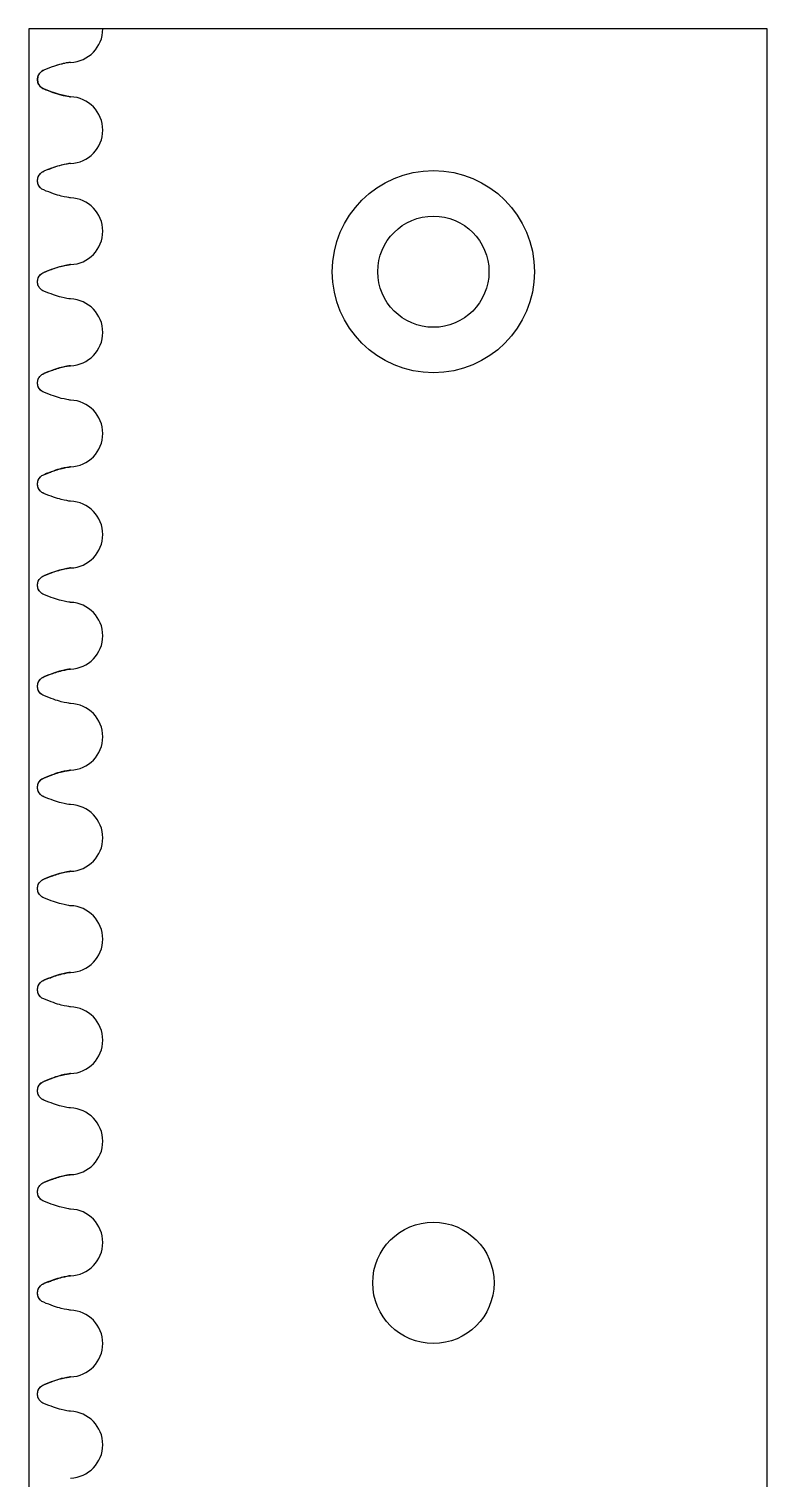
# Model space of a CAD drawing. Header units: millimetres. Extents: x -58 to 29, y -113 to 210.
# Drawn here: x -7 to 29.5, y 137.8 to 209.5 of the extents above; entities that cross this region are included whole.
import ezdxf

# ---------------------------------------------------------------- set-up
doc = ezdxf.new("R2010")
doc.units = ezdxf.units.MM
doc.layers.get('0').update_dxf_attribs({"linetype": 'CONTINUOUS'})

msp = doc.modelspace()

# ---------------------------------------------------------------- linework, layer by layer
for p, q in [((-3.353, 209.481), (-7.003, 209.481)), ((-7.003, 209.481), (-7.003, -113.269)), ((29.497, 209.481), (-3.353, 209.481)), ((29.497, -113.269), (29.497, 209.481))]:
    msp.add_line(p, q)
msp.add_lwpolyline([(29.497, -113.269), (29.497, 209.481), (-7.003, 209.481), (-7.003, -113.269)], close=True)
for centre, radius in [((12.997, 197.481), 5), ((12.997, 197.481), 2.75), ((12.997, 147.481), 3), ((12.997, 147.481), 3)]:
    msp.add_circle(centre, radius)
for centre, start, end in [((-5.003, 209.481), 271.80106, 360), ((-5.003, 209.481), 271.80106, 360), ((-5.003, 204.481), -88.19894, 88.19894), ((-5.003, 204.481), -88.19894, 88.19894), ((-5.003, 199.481), -88.19894, 88.19894), ((-5.003, 199.481), -88.19894, 88.19894), ((-5.003, 194.481), -88.19894, 88.19894), ((-5.003, 194.481), -88.19894, 88.19894), ((-5.003, 189.481), -88.19894, 88.19894), ((-5.003, 189.481), -88.19894, 88.19894), ((-5.003, 184.481), -88.19894, 88.19894), ((-5.003, 184.481), -88.19894, 88.19894), ((-5.003, 179.481), -88.19894, 88.19894), ((-5.003, 179.481), -88.19894, 88.19894), ((-5.003, 174.481), -88.19894, 88.19894), ((-5.003, 174.481), -88.19894, 88.19894), ((-5.003, 169.481), -88.19894, 88.19894), ((-5.003, 169.481), -88.19894, 88.19894), ((-5.003, 164.481), -88.19894, 88.19894), ((-5.003, 164.481), -88.19894, 88.19894), ((-5.003, 159.481), -88.19894, 88.19894), ((-5.003, 159.481), -88.19894, 88.19894), ((-5.003, 154.481), -88.19894, 88.19894), ((-5.003, 154.481), -88.19894, 88.19894), ((-5.003, 149.481), -88.19894, 88.19894), ((-5.003, 149.481), -88.19894, 88.19894), ((-5.003, 144.481), -88.19894, 88.19894), ((-5.003, 144.481), -88.19894, 88.19894), ((-5.003, 139.481), -88.19894, 88.19894), ((-5.003, 139.481), -88.19894, 88.19894)]:
    msp.add_arc(centre, 1.65, start, end)
for points, knots in [([(-4.977, 207.83), (-4.996, 207.828), (-5.12, 207.808), (-5.37, 207.756), (-5.727, 207.671), (-6.274, 207.443)], [0, 0, 0, 0, 0.00600629, 0.00600629, 0.01122451, 0.01122451, 0.01122451, 0.01122451]), ([(-4.977, 207.83), (-5.004, 207.827), (-5.229, 207.791), (-5.407, 207.745), (-5.627, 207.687), (-5.936, 207.584), (-6.274, 207.443)], [0.1653912, 0.1653912, 0.1653912, 0.1653912, 0.3065484, 0.3065484, 0.3065484, 0.4815386, 0.4815386, 0.4815386, 0.4815386]), ([(-4.951, 207.832), (-4.956, 207.832), (-4.961, 207.832), (-4.968, 207.831), (-4.973, 207.831), (-4.977, 207.83)], [0, 0, 0, 0, 0.001351846, 0.001351846, 0.00225018, 0.00225018, 0.00225018, 0.00225018]), ([(-6.274, 207.443), (-6.334, 207.418), (-6.389, 207.381), (-6.481, 207.289), (-6.518, 207.235), (-6.568, 207.114), (-6.581, 207.05), (-6.582, 206.92), (-6.57, 206.855), (-6.521, 206.734), (-6.485, 206.679), (-6.416, 206.609), (-6.391, 206.587), (-6.335, 206.549), (-6.305, 206.533), (-6.274, 206.52)], [0, 0, 0, 0, 0.0195322, 0.0195322, 0.0390644, 0.0390644, 0.0585967, 0.0585967, 0.0781289, 0.0781289, 0.0976611, 0.0976611, 0.1077532, 0.1077532, 0.1178452, 0.1178452, 0.1178452, 0.1178452]), ([(-6.274, 206.52), (-6.334, 206.545), (-6.389, 206.582), (-6.481, 206.674), (-6.518, 206.728), (-6.568, 206.848), (-6.581, 206.913), (-6.582, 207.043), (-6.57, 207.108), (-6.521, 207.228), (-6.485, 207.283), (-6.416, 207.354), (-6.391, 207.376), (-6.335, 207.414), (-6.305, 207.43), (-6.274, 207.443)], [0, 0, 0, 0, 0.0195322, 0.0195322, 0.0390644, 0.0390644, 0.0585967, 0.0585967, 0.0781289, 0.0781289, 0.0976611, 0.0976611, 0.1077532, 0.1077532, 0.1178452, 0.1178452, 0.1178452, 0.1178452]), ([(-6.274, 206.52), (-6.132, 206.461), (-5.984, 206.403), (-5.546, 206.25), (-5.375, 206.21), (-5.159, 206.161), (-4.999, 206.135), (-4.977, 206.132)], [0.0941352, 0.0941352, 0.0941352, 0.0941352, 0.1318768, 0.1318768, 0.2006843, 0.2006843, 0.378641, 0.378641, 0.378641, 0.378641]), ([(-4.977, 206.132), (-5.004, 206.136), (-5.229, 206.172), (-5.407, 206.218), (-5.627, 206.276), (-5.936, 206.379), (-6.274, 206.52)], [0.1653912, 0.1653912, 0.1653912, 0.1653912, 0.3065484, 0.3065484, 0.3065484, 0.4815386, 0.4815386, 0.4815386, 0.4815386]), ([(-4.977, 206.132), (-4.973, 206.132), (-4.968, 206.132), (-4.961, 206.131), (-4.956, 206.131), (-4.951, 206.131)], [0, 0, 0, 0, 0.000939852, 0.000939852, 0.002354176, 0.002354176, 0.002354176, 0.002354176]), ([(-4.977, 202.83), (-4.996, 202.828), (-5.12, 202.808), (-5.598, 202.708), (-5.938, 202.592), (-6.274, 202.443)], [0, 0, 0, 0, 0.00600629, 0.00600629, 0.02142608, 0.02142608, 0.02142608, 0.02142608]), ([(-4.977, 202.83), (-5.004, 202.827), (-5.229, 202.791), (-5.407, 202.745), (-5.627, 202.687), (-5.936, 202.584), (-6.274, 202.443)], [0.1653912, 0.1653912, 0.1653912, 0.1653912, 0.3065484, 0.3065484, 0.3065484, 0.4815386, 0.4815386, 0.4815386, 0.4815386]), ([(-4.951, 202.832), (-4.956, 202.832), (-4.961, 202.832), (-4.968, 202.831), (-4.973, 202.831), (-4.977, 202.83)], [0, 0, 0, 0, 0.001351846, 0.001351846, 0.00225018, 0.00225018, 0.00225018, 0.00225018]), ([(-6.274, 201.52), (-6.334, 201.545), (-6.389, 201.582), (-6.481, 201.674), (-6.518, 201.728), (-6.568, 201.848), (-6.581, 201.913), (-6.582, 202.043), (-6.57, 202.108), (-6.521, 202.228), (-6.485, 202.283), (-6.416, 202.354), (-6.391, 202.376), (-6.335, 202.414), (-6.305, 202.43), (-6.274, 202.443)], [0, 0, 0, 0, 0.0195322, 0.0195322, 0.0390644, 0.0390644, 0.0585967, 0.0585967, 0.0781289, 0.0781289, 0.0976611, 0.0976611, 0.1077532, 0.1077532, 0.1178452, 0.1178452, 0.1178452, 0.1178452]), ([(-4.977, 201.132), (-5.004, 201.136), (-5.229, 201.172), (-5.407, 201.218), (-5.627, 201.276), (-5.936, 201.379), (-6.274, 201.52)], [0.1653912, 0.1653912, 0.1653912, 0.1653912, 0.3065484, 0.3065484, 0.3065484, 0.4815386, 0.4815386, 0.4815386, 0.4815386]), ([(-4.977, 201.132), (-5.004, 201.136), (-5.229, 201.172), (-5.407, 201.218), (-5.627, 201.276), (-5.936, 201.379), (-6.274, 201.52)], [0.1653912, 0.1653912, 0.1653912, 0.1653912, 0.3065484, 0.3065484, 0.3065484, 0.4815386, 0.4815386, 0.4815386, 0.4815386]), ([(-6.274, 197.443), (-6.167, 197.488), (-6.058, 197.53), (-5.806, 197.623), (-5.575, 197.704), (-5.191, 197.797), (-5.002, 197.827), (-4.977, 197.83)], [0.1385311, 0.1385311, 0.1385311, 0.1385311, 0.1730958, 0.1730958, 0.2179924, 0.2179924, 0.2531051, 0.2531051, 0.2531051, 0.2531051]), ([(-4.977, 197.83), (-5.004, 197.827), (-5.229, 197.791), (-5.407, 197.745), (-5.627, 197.687), (-5.936, 197.584), (-6.274, 197.443)], [0.1653912, 0.1653912, 0.1653912, 0.1653912, 0.3065484, 0.3065484, 0.3065484, 0.4815386, 0.4815386, 0.4815386, 0.4815386]), ([(-6.274, 196.52), (-6.334, 196.545), (-6.389, 196.582), (-6.481, 196.674), (-6.518, 196.728), (-6.568, 196.848), (-6.581, 196.913), (-6.582, 197.043), (-6.57, 197.108), (-6.521, 197.228), (-6.485, 197.283), (-6.416, 197.354), (-6.391, 197.376), (-6.335, 197.414), (-6.305, 197.43), (-6.274, 197.443)], [0, 0, 0, 0, 0.0195322, 0.0195322, 0.0390644, 0.0390644, 0.0585967, 0.0585967, 0.0781289, 0.0781289, 0.0976611, 0.0976611, 0.1077532, 0.1077532, 0.1178452, 0.1178452, 0.1178452, 0.1178452]), ([(-4.977, 196.132), (-5.004, 196.136), (-5.229, 196.172), (-5.407, 196.218), (-5.627, 196.276), (-5.936, 196.379), (-6.274, 196.52)], [0.1653912, 0.1653912, 0.1653912, 0.1653912, 0.3065484, 0.3065484, 0.3065484, 0.4815386, 0.4815386, 0.4815386, 0.4815386]), ([(-4.977, 196.132), (-5.004, 196.136), (-5.229, 196.172), (-5.407, 196.218), (-5.627, 196.276), (-5.936, 196.379), (-6.274, 196.52)], [0.1653912, 0.1653912, 0.1653912, 0.1653912, 0.3065484, 0.3065484, 0.3065484, 0.4815386, 0.4815386, 0.4815386, 0.4815386]), ([(-6.274, 192.443), (-6.166, 192.488), (-6.056, 192.531), (-5.804, 192.624), (-5.574, 192.705), (-5.19, 192.797), (-5.002, 192.827), (-4.977, 192.83)], [0.1376687, 0.1376687, 0.1376687, 0.1376687, 0.1726801, 0.1726801, 0.2171072, 0.2171072, 0.2517896, 0.2517896, 0.2517896, 0.2517896]), ([(-4.977, 192.83), (-5.004, 192.827), (-5.229, 192.791), (-5.407, 192.745), (-5.627, 192.687), (-5.936, 192.584), (-6.274, 192.443)], [0.1653912, 0.1653912, 0.1653912, 0.1653912, 0.3065484, 0.3065484, 0.3065484, 0.4815386, 0.4815386, 0.4815386, 0.4815386]), ([(-6.274, 191.52), (-6.334, 191.545), (-6.389, 191.582), (-6.481, 191.674), (-6.518, 191.728), (-6.568, 191.848), (-6.581, 191.913), (-6.582, 192.043), (-6.57, 192.108), (-6.521, 192.228), (-6.485, 192.283), (-6.416, 192.354), (-6.391, 192.376), (-6.335, 192.414), (-6.305, 192.43), (-6.274, 192.443)], [0, 0, 0, 0, 0.0195322, 0.0195322, 0.0390644, 0.0390644, 0.0585967, 0.0585967, 0.0781289, 0.0781289, 0.0976611, 0.0976611, 0.1077532, 0.1077532, 0.1178452, 0.1178452, 0.1178452, 0.1178452]), ([(-4.977, 191.132), (-5.004, 191.136), (-5.229, 191.172), (-5.407, 191.218), (-5.627, 191.276), (-5.936, 191.379), (-6.274, 191.52)], [0.1653912, 0.1653912, 0.1653912, 0.1653912, 0.3065484, 0.3065484, 0.3065484, 0.4815386, 0.4815386, 0.4815386, 0.4815386]), ([(-4.977, 191.132), (-5.004, 191.136), (-5.229, 191.172), (-5.407, 191.218), (-5.627, 191.276), (-5.936, 191.379), (-6.274, 191.52)], [0.1653912, 0.1653912, 0.1653912, 0.1653912, 0.3065484, 0.3065484, 0.3065484, 0.4815386, 0.4815386, 0.4815386, 0.4815386]), ([(-6.274, 187.443), (-6.166, 187.488), (-6.056, 187.531), (-5.804, 187.624), (-5.574, 187.705), (-5.19, 187.797), (-5.002, 187.827), (-4.977, 187.83)], [0.1376682, 0.1376682, 0.1376682, 0.1376682, 0.1726799, 0.1726799, 0.2171067, 0.2171067, 0.2517889, 0.2517889, 0.2517889, 0.2517889]), ([(-4.977, 187.83), (-5.004, 187.827), (-5.229, 187.791), (-5.407, 187.745), (-5.627, 187.687), (-5.936, 187.584), (-6.274, 187.443)], [0.1653912, 0.1653912, 0.1653912, 0.1653912, 0.3065484, 0.3065484, 0.3065484, 0.4815386, 0.4815386, 0.4815386, 0.4815386]), ([(-6.274, 186.52), (-6.334, 186.545), (-6.389, 186.582), (-6.481, 186.674), (-6.518, 186.728), (-6.568, 186.848), (-6.581, 186.913), (-6.582, 187.043), (-6.57, 187.108), (-6.521, 187.228), (-6.485, 187.283), (-6.416, 187.354), (-6.391, 187.376), (-6.335, 187.414), (-6.305, 187.43), (-6.274, 187.443)], [0, 0, 0, 0, 0.0195322, 0.0195322, 0.0390644, 0.0390644, 0.0585967, 0.0585967, 0.0781289, 0.0781289, 0.0976611, 0.0976611, 0.1077532, 0.1077532, 0.1178452, 0.1178452, 0.1178452, 0.1178452]), ([(-4.977, 186.132), (-5.004, 186.136), (-5.229, 186.172), (-5.407, 186.218), (-5.627, 186.276), (-5.936, 186.379), (-6.274, 186.52)], [0.1653912, 0.1653912, 0.1653912, 0.1653912, 0.3065484, 0.3065484, 0.3065484, 0.4815386, 0.4815386, 0.4815386, 0.4815386]), ([(-4.977, 186.132), (-5.004, 186.136), (-5.229, 186.172), (-5.407, 186.218), (-5.627, 186.276), (-5.936, 186.379), (-6.274, 186.52)], [0.1653912, 0.1653912, 0.1653912, 0.1653912, 0.3065484, 0.3065484, 0.3065484, 0.4815386, 0.4815386, 0.4815386, 0.4815386]), ([(-6.274, 182.443), (-6.166, 182.488), (-6.056, 182.531), (-5.804, 182.624), (-5.574, 182.705), (-5.19, 182.797), (-5.002, 182.827), (-4.977, 182.83)], [0.1376682, 0.1376682, 0.1376682, 0.1376682, 0.1726799, 0.1726799, 0.2171067, 0.2171067, 0.2517889, 0.2517889, 0.2517889, 0.2517889]), ([(-4.977, 182.83), (-5.004, 182.827), (-5.229, 182.791), (-5.407, 182.745), (-5.627, 182.687), (-5.936, 182.584), (-6.274, 182.443)], [0.1653912, 0.1653912, 0.1653912, 0.1653912, 0.3065484, 0.3065484, 0.3065484, 0.4815386, 0.4815386, 0.4815386, 0.4815386]), ([(-6.274, 181.52), (-6.334, 181.545), (-6.389, 181.582), (-6.481, 181.674), (-6.518, 181.728), (-6.568, 181.848), (-6.581, 181.913), (-6.582, 182.043), (-6.57, 182.108), (-6.521, 182.228), (-6.485, 182.283), (-6.416, 182.354), (-6.391, 182.376), (-6.335, 182.414), (-6.305, 182.43), (-6.274, 182.443)], [0, 0, 0, 0, 0.0195322, 0.0195322, 0.0390644, 0.0390644, 0.0585967, 0.0585967, 0.0781289, 0.0781289, 0.0976611, 0.0976611, 0.1077532, 0.1077532, 0.1178452, 0.1178452, 0.1178452, 0.1178452]), ([(-4.977, 181.132), (-5.004, 181.136), (-5.229, 181.172), (-5.407, 181.218), (-5.627, 181.276), (-5.936, 181.379), (-6.274, 181.52)], [0.1653912, 0.1653912, 0.1653912, 0.1653912, 0.3065484, 0.3065484, 0.3065484, 0.4815386, 0.4815386, 0.4815386, 0.4815386]), ([(-4.977, 181.132), (-5.004, 181.136), (-5.229, 181.172), (-5.407, 181.218), (-5.627, 181.276), (-5.936, 181.379), (-6.274, 181.52)], [0.1653912, 0.1653912, 0.1653912, 0.1653912, 0.3065484, 0.3065484, 0.3065484, 0.4815386, 0.4815386, 0.4815386, 0.4815386]), ([(-6.274, 177.443), (-6.166, 177.488), (-6.056, 177.531), (-5.804, 177.624), (-5.574, 177.705), (-5.19, 177.797), (-5.002, 177.827), (-4.977, 177.83)], [0.1376682, 0.1376682, 0.1376682, 0.1376682, 0.1726799, 0.1726799, 0.2171067, 0.2171067, 0.2517889, 0.2517889, 0.2517889, 0.2517889]), ([(-4.977, 177.83), (-5.004, 177.827), (-5.229, 177.791), (-5.407, 177.745), (-5.627, 177.687), (-5.936, 177.584), (-6.274, 177.443)], [0.1653912, 0.1653912, 0.1653912, 0.1653912, 0.3065484, 0.3065484, 0.3065484, 0.4815386, 0.4815386, 0.4815386, 0.4815386]), ([(-6.274, 176.52), (-6.334, 176.545), (-6.389, 176.582), (-6.481, 176.674), (-6.518, 176.728), (-6.568, 176.848), (-6.581, 176.913), (-6.582, 177.043), (-6.57, 177.108), (-6.521, 177.228), (-6.485, 177.283), (-6.416, 177.354), (-6.391, 177.376), (-6.335, 177.414), (-6.305, 177.43), (-6.274, 177.443)], [0, 0, 0, 0, 0.0195322, 0.0195322, 0.0390644, 0.0390644, 0.0585967, 0.0585967, 0.0781289, 0.0781289, 0.0976611, 0.0976611, 0.1077532, 0.1077532, 0.1178452, 0.1178452, 0.1178452, 0.1178452]), ([(-4.977, 176.132), (-5.004, 176.136), (-5.229, 176.172), (-5.407, 176.218), (-5.627, 176.276), (-5.936, 176.379), (-6.274, 176.52)], [0.1653912, 0.1653912, 0.1653912, 0.1653912, 0.3065484, 0.3065484, 0.3065484, 0.4815386, 0.4815386, 0.4815386, 0.4815386]), ([(-4.977, 176.132), (-5.004, 176.136), (-5.229, 176.172), (-5.407, 176.218), (-5.627, 176.276), (-5.936, 176.379), (-6.274, 176.52)], [0.1653912, 0.1653912, 0.1653912, 0.1653912, 0.3065484, 0.3065484, 0.3065484, 0.4815386, 0.4815386, 0.4815386, 0.4815386]), ([(-6.274, 172.443), (-6.166, 172.488), (-6.056, 172.531), (-5.804, 172.624), (-5.574, 172.705), (-5.19, 172.797), (-5.002, 172.827), (-4.977, 172.83)], [0.1376682, 0.1376682, 0.1376682, 0.1376682, 0.1726799, 0.1726799, 0.2171067, 0.2171067, 0.2517889, 0.2517889, 0.2517889, 0.2517889]), ([(-4.977, 172.83), (-5.004, 172.827), (-5.229, 172.791), (-5.407, 172.745), (-5.627, 172.687), (-5.936, 172.584), (-6.274, 172.443)], [0.1653912, 0.1653912, 0.1653912, 0.1653912, 0.3065484, 0.3065484, 0.3065484, 0.4815386, 0.4815386, 0.4815386, 0.4815386]), ([(-6.274, 171.52), (-6.334, 171.545), (-6.389, 171.582), (-6.481, 171.674), (-6.518, 171.728), (-6.568, 171.848), (-6.581, 171.913), (-6.582, 172.043), (-6.57, 172.108), (-6.521, 172.228), (-6.485, 172.283), (-6.416, 172.354), (-6.391, 172.376), (-6.335, 172.414), (-6.305, 172.43), (-6.274, 172.443)], [0, 0, 0, 0, 0.0195322, 0.0195322, 0.0390644, 0.0390644, 0.0585967, 0.0585967, 0.0781289, 0.0781289, 0.0976611, 0.0976611, 0.1077532, 0.1077532, 0.1178452, 0.1178452, 0.1178452, 0.1178452]), ([(-4.977, 171.132), (-5.004, 171.136), (-5.229, 171.172), (-5.407, 171.218), (-5.627, 171.276), (-5.936, 171.379), (-6.274, 171.52)], [0.1653912, 0.1653912, 0.1653912, 0.1653912, 0.3065484, 0.3065484, 0.3065484, 0.4815386, 0.4815386, 0.4815386, 0.4815386]), ([(-4.977, 171.132), (-5.004, 171.136), (-5.229, 171.172), (-5.407, 171.218), (-5.627, 171.276), (-5.936, 171.379), (-6.274, 171.52)], [0.1653912, 0.1653912, 0.1653912, 0.1653912, 0.3065484, 0.3065484, 0.3065484, 0.4815386, 0.4815386, 0.4815386, 0.4815386]), ([(-6.274, 167.443), (-6.166, 167.488), (-6.056, 167.531), (-5.804, 167.624), (-5.574, 167.705), (-5.19, 167.797), (-5.002, 167.827), (-4.977, 167.83)], [0.1376682, 0.1376682, 0.1376682, 0.1376682, 0.1726799, 0.1726799, 0.2171067, 0.2171067, 0.2517889, 0.2517889, 0.2517889, 0.2517889]), ([(-4.977, 167.83), (-5.004, 167.827), (-5.229, 167.791), (-5.407, 167.745), (-5.627, 167.687), (-5.936, 167.584), (-6.274, 167.443)], [0.1653912, 0.1653912, 0.1653912, 0.1653912, 0.3065484, 0.3065484, 0.3065484, 0.4815386, 0.4815386, 0.4815386, 0.4815386]), ([(-6.274, 166.52), (-6.334, 166.545), (-6.389, 166.582), (-6.481, 166.674), (-6.518, 166.728), (-6.568, 166.848), (-6.581, 166.913), (-6.582, 167.043), (-6.57, 167.108), (-6.521, 167.228), (-6.485, 167.283), (-6.416, 167.354), (-6.391, 167.376), (-6.335, 167.414), (-6.305, 167.43), (-6.274, 167.443)], [0, 0, 0, 0, 0.0195322, 0.0195322, 0.0390644, 0.0390644, 0.0585967, 0.0585967, 0.0781289, 0.0781289, 0.0976611, 0.0976611, 0.1077532, 0.1077532, 0.1178452, 0.1178452, 0.1178452, 0.1178452]), ([(-4.977, 166.132), (-5.004, 166.136), (-5.229, 166.172), (-5.407, 166.218), (-5.627, 166.276), (-5.936, 166.379), (-6.274, 166.52)], [0.1653912, 0.1653912, 0.1653912, 0.1653912, 0.3065484, 0.3065484, 0.3065484, 0.4815386, 0.4815386, 0.4815386, 0.4815386]), ([(-4.977, 166.132), (-5.004, 166.136), (-5.229, 166.172), (-5.407, 166.218), (-5.627, 166.276), (-5.936, 166.379), (-6.274, 166.52)], [0.1653912, 0.1653912, 0.1653912, 0.1653912, 0.3065484, 0.3065484, 0.3065484, 0.4815386, 0.4815386, 0.4815386, 0.4815386]), ([(-6.274, 162.443), (-6.166, 162.488), (-6.056, 162.531), (-5.804, 162.624), (-5.574, 162.705), (-5.19, 162.797), (-5.002, 162.827), (-4.977, 162.83)], [0.1376682, 0.1376682, 0.1376682, 0.1376682, 0.1726799, 0.1726799, 0.2171067, 0.2171067, 0.2517889, 0.2517889, 0.2517889, 0.2517889]), ([(-4.977, 162.83), (-5.004, 162.827), (-5.229, 162.791), (-5.407, 162.745), (-5.627, 162.687), (-5.936, 162.584), (-6.274, 162.443)], [0.1653912, 0.1653912, 0.1653912, 0.1653912, 0.3065484, 0.3065484, 0.3065484, 0.4815386, 0.4815386, 0.4815386, 0.4815386]), ([(-6.274, 161.52), (-6.334, 161.545), (-6.389, 161.582), (-6.481, 161.674), (-6.518, 161.728), (-6.568, 161.848), (-6.581, 161.913), (-6.582, 162.043), (-6.57, 162.108), (-6.521, 162.228), (-6.485, 162.283), (-6.416, 162.354), (-6.391, 162.376), (-6.335, 162.414), (-6.305, 162.43), (-6.274, 162.443)], [0, 0, 0, 0, 0.0195322, 0.0195322, 0.0390644, 0.0390644, 0.0585967, 0.0585967, 0.0781289, 0.0781289, 0.0976611, 0.0976611, 0.1077532, 0.1077532, 0.1178452, 0.1178452, 0.1178452, 0.1178452]), ([(-4.977, 161.132), (-5.004, 161.136), (-5.229, 161.172), (-5.407, 161.218), (-5.627, 161.276), (-5.936, 161.379), (-6.274, 161.52)], [0.1653912, 0.1653912, 0.1653912, 0.1653912, 0.3065484, 0.3065484, 0.3065484, 0.4815386, 0.4815386, 0.4815386, 0.4815386]), ([(-4.977, 161.132), (-5.004, 161.136), (-5.229, 161.172), (-5.407, 161.218), (-5.627, 161.276), (-5.936, 161.379), (-6.274, 161.52)], [0.1653912, 0.1653912, 0.1653912, 0.1653912, 0.3065484, 0.3065484, 0.3065484, 0.4815386, 0.4815386, 0.4815386, 0.4815386]), ([(-6.274, 157.443), (-6.166, 157.488), (-6.056, 157.531), (-5.804, 157.624), (-5.574, 157.705), (-5.19, 157.797), (-5.002, 157.827), (-4.977, 157.83)], [0.1376682, 0.1376682, 0.1376682, 0.1376682, 0.1726799, 0.1726799, 0.2171067, 0.2171067, 0.2517889, 0.2517889, 0.2517889, 0.2517889]), ([(-4.977, 157.83), (-5.004, 157.827), (-5.229, 157.791), (-5.407, 157.745), (-5.627, 157.687), (-5.936, 157.584), (-6.274, 157.443)], [0.1653912, 0.1653912, 0.1653912, 0.1653912, 0.3065484, 0.3065484, 0.3065484, 0.4815386, 0.4815386, 0.4815386, 0.4815386]), ([(-6.274, 156.52), (-6.334, 156.545), (-6.389, 156.582), (-6.481, 156.674), (-6.518, 156.728), (-6.568, 156.848), (-6.581, 156.913), (-6.582, 157.043), (-6.57, 157.108), (-6.521, 157.228), (-6.485, 157.283), (-6.416, 157.354), (-6.391, 157.376), (-6.335, 157.414), (-6.305, 157.43), (-6.274, 157.443)], [0, 0, 0, 0, 0.0195322, 0.0195322, 0.0390644, 0.0390644, 0.0585967, 0.0585967, 0.0781289, 0.0781289, 0.0976611, 0.0976611, 0.1077532, 0.1077532, 0.1178452, 0.1178452, 0.1178452, 0.1178452]), ([(-4.977, 156.132), (-5.004, 156.136), (-5.229, 156.172), (-5.407, 156.218), (-5.627, 156.276), (-5.936, 156.379), (-6.274, 156.52)], [0.1653912, 0.1653912, 0.1653912, 0.1653912, 0.3065484, 0.3065484, 0.3065484, 0.4815386, 0.4815386, 0.4815386, 0.4815386]), ([(-4.977, 156.132), (-5.004, 156.136), (-5.229, 156.172), (-5.407, 156.218), (-5.627, 156.276), (-5.936, 156.379), (-6.274, 156.52)], [0.1653912, 0.1653912, 0.1653912, 0.1653912, 0.3065484, 0.3065484, 0.3065484, 0.4815386, 0.4815386, 0.4815386, 0.4815386]), ([(-6.274, 152.443), (-6.166, 152.488), (-6.056, 152.531), (-5.804, 152.624), (-5.574, 152.705), (-5.19, 152.797), (-5.002, 152.827), (-4.977, 152.83)], [0.1376682, 0.1376682, 0.1376682, 0.1376682, 0.1726799, 0.1726799, 0.2171067, 0.2171067, 0.2517889, 0.2517889, 0.2517889, 0.2517889]), ([(-4.977, 152.83), (-5.004, 152.827), (-5.229, 152.791), (-5.407, 152.745), (-5.627, 152.687), (-5.936, 152.584), (-6.274, 152.443)], [0.1653912, 0.1653912, 0.1653912, 0.1653912, 0.3065484, 0.3065484, 0.3065484, 0.4815386, 0.4815386, 0.4815386, 0.4815386]), ([(-6.274, 151.52), (-6.334, 151.545), (-6.389, 151.582), (-6.481, 151.674), (-6.518, 151.728), (-6.568, 151.848), (-6.581, 151.913), (-6.582, 152.043), (-6.57, 152.108), (-6.521, 152.228), (-6.485, 152.283), (-6.416, 152.354), (-6.391, 152.376), (-6.335, 152.414), (-6.305, 152.43), (-6.274, 152.443)], [0, 0, 0, 0, 0.0195322, 0.0195322, 0.0390644, 0.0390644, 0.0585967, 0.0585967, 0.0781289, 0.0781289, 0.0976611, 0.0976611, 0.1077532, 0.1077532, 0.1178452, 0.1178452, 0.1178452, 0.1178452]), ([(-4.977, 151.132), (-5.004, 151.136), (-5.229, 151.172), (-5.407, 151.218), (-5.627, 151.276), (-5.936, 151.379), (-6.274, 151.52)], [0.1653912, 0.1653912, 0.1653912, 0.1653912, 0.3065484, 0.3065484, 0.3065484, 0.4815386, 0.4815386, 0.4815386, 0.4815386]), ([(-4.977, 151.132), (-5.004, 151.136), (-5.229, 151.172), (-5.407, 151.218), (-5.627, 151.276), (-5.936, 151.379), (-6.274, 151.52)], [0.1653912, 0.1653912, 0.1653912, 0.1653912, 0.3065484, 0.3065484, 0.3065484, 0.4815386, 0.4815386, 0.4815386, 0.4815386]), ([(-6.274, 147.443), (-6.166, 147.488), (-6.056, 147.531), (-5.804, 147.624), (-5.574, 147.705), (-5.19, 147.797), (-5.002, 147.827), (-4.977, 147.83)], [0.1376682, 0.1376682, 0.1376682, 0.1376682, 0.1726799, 0.1726799, 0.2171067, 0.2171067, 0.2517889, 0.2517889, 0.2517889, 0.2517889]), ([(-4.977, 147.83), (-5.004, 147.827), (-5.229, 147.791), (-5.407, 147.745), (-5.627, 147.687), (-5.936, 147.584), (-6.274, 147.443)], [0.1653912, 0.1653912, 0.1653912, 0.1653912, 0.3065484, 0.3065484, 0.3065484, 0.4815386, 0.4815386, 0.4815386, 0.4815386]), ([(-6.274, 146.52), (-6.334, 146.545), (-6.389, 146.582), (-6.481, 146.674), (-6.518, 146.728), (-6.568, 146.848), (-6.581, 146.913), (-6.582, 147.043), (-6.57, 147.108), (-6.521, 147.228), (-6.485, 147.283), (-6.416, 147.354), (-6.391, 147.376), (-6.335, 147.414), (-6.305, 147.43), (-6.274, 147.443)], [0, 0, 0, 0, 0.0195322, 0.0195322, 0.0390644, 0.0390644, 0.0585967, 0.0585967, 0.0781289, 0.0781289, 0.0976611, 0.0976611, 0.1077532, 0.1077532, 0.1178452, 0.1178452, 0.1178452, 0.1178452]), ([(-4.977, 146.132), (-5.004, 146.136), (-5.229, 146.172), (-5.407, 146.218), (-5.627, 146.276), (-5.936, 146.379), (-6.274, 146.52)], [0.1653912, 0.1653912, 0.1653912, 0.1653912, 0.3065484, 0.3065484, 0.3065484, 0.4815386, 0.4815386, 0.4815386, 0.4815386]), ([(-4.977, 146.132), (-5.004, 146.136), (-5.229, 146.172), (-5.407, 146.218), (-5.627, 146.276), (-5.936, 146.379), (-6.274, 146.52)], [0.1653912, 0.1653912, 0.1653912, 0.1653912, 0.3065484, 0.3065484, 0.3065484, 0.4815386, 0.4815386, 0.4815386, 0.4815386]), ([(-6.274, 142.443), (-6.166, 142.488), (-6.056, 142.531), (-5.804, 142.624), (-5.574, 142.705), (-5.19, 142.797), (-5.002, 142.827), (-4.977, 142.83)], [0.1376682, 0.1376682, 0.1376682, 0.1376682, 0.1726799, 0.1726799, 0.2171067, 0.2171067, 0.2517889, 0.2517889, 0.2517889, 0.2517889]), ([(-4.977, 142.83), (-5.004, 142.827), (-5.229, 142.791), (-5.407, 142.745), (-5.627, 142.687), (-5.936, 142.584), (-6.274, 142.443)], [0.1653912, 0.1653912, 0.1653912, 0.1653912, 0.3065484, 0.3065484, 0.3065484, 0.4815386, 0.4815386, 0.4815386, 0.4815386]), ([(-6.274, 141.52), (-6.334, 141.545), (-6.389, 141.582), (-6.481, 141.674), (-6.518, 141.728), (-6.568, 141.848), (-6.581, 141.913), (-6.582, 142.043), (-6.57, 142.108), (-6.521, 142.228), (-6.485, 142.283), (-6.416, 142.354), (-6.391, 142.376), (-6.335, 142.414), (-6.305, 142.43), (-6.274, 142.443)], [0, 0, 0, 0, 0.0195322, 0.0195322, 0.0390644, 0.0390644, 0.0585967, 0.0585967, 0.0781289, 0.0781289, 0.0976611, 0.0976611, 0.1077532, 0.1077532, 0.1178452, 0.1178452, 0.1178452, 0.1178452]), ([(-4.977, 141.132), (-5.004, 141.136), (-5.229, 141.172), (-5.407, 141.218), (-5.627, 141.276), (-5.936, 141.379), (-6.274, 141.52)], [0.1653912, 0.1653912, 0.1653912, 0.1653912, 0.3065484, 0.3065484, 0.3065484, 0.4815386, 0.4815386, 0.4815386, 0.4815386]), ([(-4.977, 141.132), (-5.004, 141.136), (-5.229, 141.172), (-5.407, 141.218), (-5.627, 141.276), (-5.936, 141.379), (-6.274, 141.52)], [0.1653912, 0.1653912, 0.1653912, 0.1653912, 0.3065484, 0.3065484, 0.3065484, 0.4815386, 0.4815386, 0.4815386, 0.4815386])]:
    msp.add_open_spline(points, degree=3, knots=knots)
for points in [[(-4.951, 207.832), (-4.96, 207.832), (-4.971, 207.831), (-4.977, 207.83)], [(-4.951, 206.131), (-4.96, 206.131), (-4.971, 206.132), (-4.977, 206.132)], [(-4.951, 202.832), (-4.96, 202.832), (-4.971, 202.831), (-4.977, 202.83)], [(-6.274, 201.52), (-6.395, 201.57), (-6.593, 201.77), (-6.593, 202.193), (-6.395, 202.392), (-6.274, 202.443)], [(-4.951, 201.131), (-4.96, 201.131), (-4.971, 201.132), (-4.977, 201.132)], [(-4.951, 201.131), (-4.96, 201.131), (-4.971, 201.132), (-4.977, 201.132)], [(-4.977, 197.83), (-4.971, 197.831), (-4.96, 197.832), (-4.951, 197.832)], [(-4.951, 197.832), (-4.96, 197.832), (-4.971, 197.831), (-4.977, 197.83)], [(-6.274, 196.52), (-6.395, 196.57), (-6.593, 196.77), (-6.593, 197.193), (-6.395, 197.392), (-6.274, 197.443)], [(-4.951, 196.131), (-4.96, 196.131), (-4.971, 196.132), (-4.977, 196.132)], [(-4.951, 196.131), (-4.96, 196.131), (-4.971, 196.132), (-4.977, 196.132)], [(-4.977, 192.83), (-4.971, 192.831), (-4.96, 192.832), (-4.951, 192.832)], [(-4.951, 192.832), (-4.96, 192.832), (-4.971, 192.831), (-4.977, 192.83)], [(-6.274, 191.52), (-6.395, 191.57), (-6.593, 191.77), (-6.593, 192.193), (-6.395, 192.392), (-6.274, 192.443)], [(-4.951, 191.131), (-4.96, 191.131), (-4.971, 191.132), (-4.977, 191.132)], [(-4.951, 191.131), (-4.96, 191.131), (-4.971, 191.132), (-4.977, 191.132)], [(-4.977, 187.83), (-4.971, 187.831), (-4.96, 187.832), (-4.951, 187.832)], [(-4.951, 187.832), (-4.96, 187.832), (-4.971, 187.831), (-4.977, 187.83)], [(-6.274, 186.52), (-6.395, 186.57), (-6.593, 186.77), (-6.593, 187.193), (-6.395, 187.392), (-6.274, 187.443)], [(-4.951, 186.131), (-4.96, 186.131), (-4.971, 186.132), (-4.977, 186.132)], [(-4.951, 186.131), (-4.96, 186.131), (-4.971, 186.132), (-4.977, 186.132)], [(-4.977, 182.83), (-4.971, 182.831), (-4.96, 182.832), (-4.951, 182.832)], [(-4.951, 182.832), (-4.96, 182.832), (-4.971, 182.831), (-4.977, 182.83)], [(-6.274, 181.52), (-6.395, 181.57), (-6.593, 181.77), (-6.593, 182.193), (-6.395, 182.392), (-6.274, 182.443)], [(-4.951, 181.131), (-4.96, 181.131), (-4.971, 181.132), (-4.977, 181.132)], [(-4.951, 181.131), (-4.96, 181.131), (-4.971, 181.132), (-4.977, 181.132)], [(-4.977, 177.83), (-4.971, 177.831), (-4.96, 177.832), (-4.951, 177.832)], [(-4.951, 177.832), (-4.96, 177.832), (-4.971, 177.831), (-4.977, 177.83)], [(-6.274, 176.52), (-6.395, 176.57), (-6.593, 176.77), (-6.593, 177.193), (-6.395, 177.392), (-6.274, 177.443)], [(-4.951, 176.131), (-4.96, 176.131), (-4.971, 176.132), (-4.977, 176.132)], [(-4.951, 176.131), (-4.96, 176.131), (-4.971, 176.132), (-4.977, 176.132)], [(-4.977, 172.83), (-4.971, 172.831), (-4.96, 172.832), (-4.951, 172.832)], [(-4.951, 172.832), (-4.96, 172.832), (-4.971, 172.831), (-4.977, 172.83)], [(-6.274, 171.52), (-6.395, 171.57), (-6.593, 171.77), (-6.593, 172.193), (-6.395, 172.392), (-6.274, 172.443)], [(-4.951, 171.131), (-4.96, 171.131), (-4.971, 171.132), (-4.977, 171.132)], [(-4.951, 171.131), (-4.96, 171.131), (-4.971, 171.132), (-4.977, 171.132)], [(-4.977, 167.83), (-4.971, 167.831), (-4.96, 167.832), (-4.951, 167.832)], [(-4.951, 167.832), (-4.96, 167.832), (-4.971, 167.831), (-4.977, 167.83)], [(-6.274, 166.52), (-6.395, 166.57), (-6.593, 166.77), (-6.593, 167.193), (-6.395, 167.392), (-6.274, 167.443)], [(-4.951, 166.131), (-4.96, 166.131), (-4.971, 166.132), (-4.977, 166.132)], [(-4.951, 166.131), (-4.96, 166.131), (-4.971, 166.132), (-4.977, 166.132)], [(-4.977, 162.83), (-4.971, 162.831), (-4.96, 162.832), (-4.951, 162.832)], [(-4.951, 162.832), (-4.96, 162.832), (-4.971, 162.831), (-4.977, 162.83)], [(-6.274, 161.52), (-6.395, 161.57), (-6.593, 161.77), (-6.593, 162.193), (-6.395, 162.392), (-6.274, 162.443)], [(-4.951, 161.131), (-4.96, 161.131), (-4.971, 161.132), (-4.977, 161.132)], [(-4.951, 161.131), (-4.96, 161.131), (-4.971, 161.132), (-4.977, 161.132)], [(-4.977, 157.83), (-4.971, 157.831), (-4.96, 157.832), (-4.951, 157.832)], [(-4.951, 157.832), (-4.96, 157.832), (-4.971, 157.831), (-4.977, 157.83)], [(-6.274, 156.52), (-6.395, 156.57), (-6.593, 156.77), (-6.593, 157.193), (-6.395, 157.392), (-6.274, 157.443)], [(-4.951, 156.131), (-4.96, 156.131), (-4.971, 156.132), (-4.977, 156.132)], [(-4.951, 156.131), (-4.96, 156.131), (-4.971, 156.132), (-4.977, 156.132)], [(-4.977, 152.83), (-4.971, 152.831), (-4.96, 152.832), (-4.951, 152.832)], [(-4.951, 152.832), (-4.96, 152.832), (-4.971, 152.831), (-4.977, 152.83)], [(-6.274, 151.52), (-6.395, 151.57), (-6.593, 151.77), (-6.593, 152.193), (-6.395, 152.392), (-6.274, 152.443)], [(-4.951, 151.131), (-4.96, 151.131), (-4.971, 151.132), (-4.977, 151.132)], [(-4.951, 151.131), (-4.96, 151.131), (-4.971, 151.132), (-4.977, 151.132)], [(-4.977, 147.83), (-4.971, 147.831), (-4.96, 147.832), (-4.951, 147.832)], [(-4.951, 147.832), (-4.96, 147.832), (-4.971, 147.831), (-4.977, 147.83)], [(-6.274, 146.52), (-6.395, 146.57), (-6.593, 146.77), (-6.593, 147.193), (-6.395, 147.392), (-6.274, 147.443)], [(-4.951, 146.131), (-4.96, 146.131), (-4.971, 146.132), (-4.977, 146.132)], [(-4.951, 146.131), (-4.96, 146.131), (-4.971, 146.132), (-4.977, 146.132)], [(-4.977, 142.83), (-4.971, 142.831), (-4.96, 142.832), (-4.951, 142.832)], [(-4.951, 142.832), (-4.96, 142.832), (-4.971, 142.831), (-4.977, 142.83)], [(-6.274, 141.52), (-6.395, 141.57), (-6.593, 141.77), (-6.593, 142.193), (-6.395, 142.392), (-6.274, 142.443)], [(-4.951, 141.131), (-4.96, 141.131), (-4.971, 141.132), (-4.977, 141.132)], [(-4.951, 141.131), (-4.96, 141.131), (-4.971, 141.132), (-4.977, 141.132)]]:
    msp.add_open_spline(points, degree=3)

doc.saveas('drawing.dxf')
